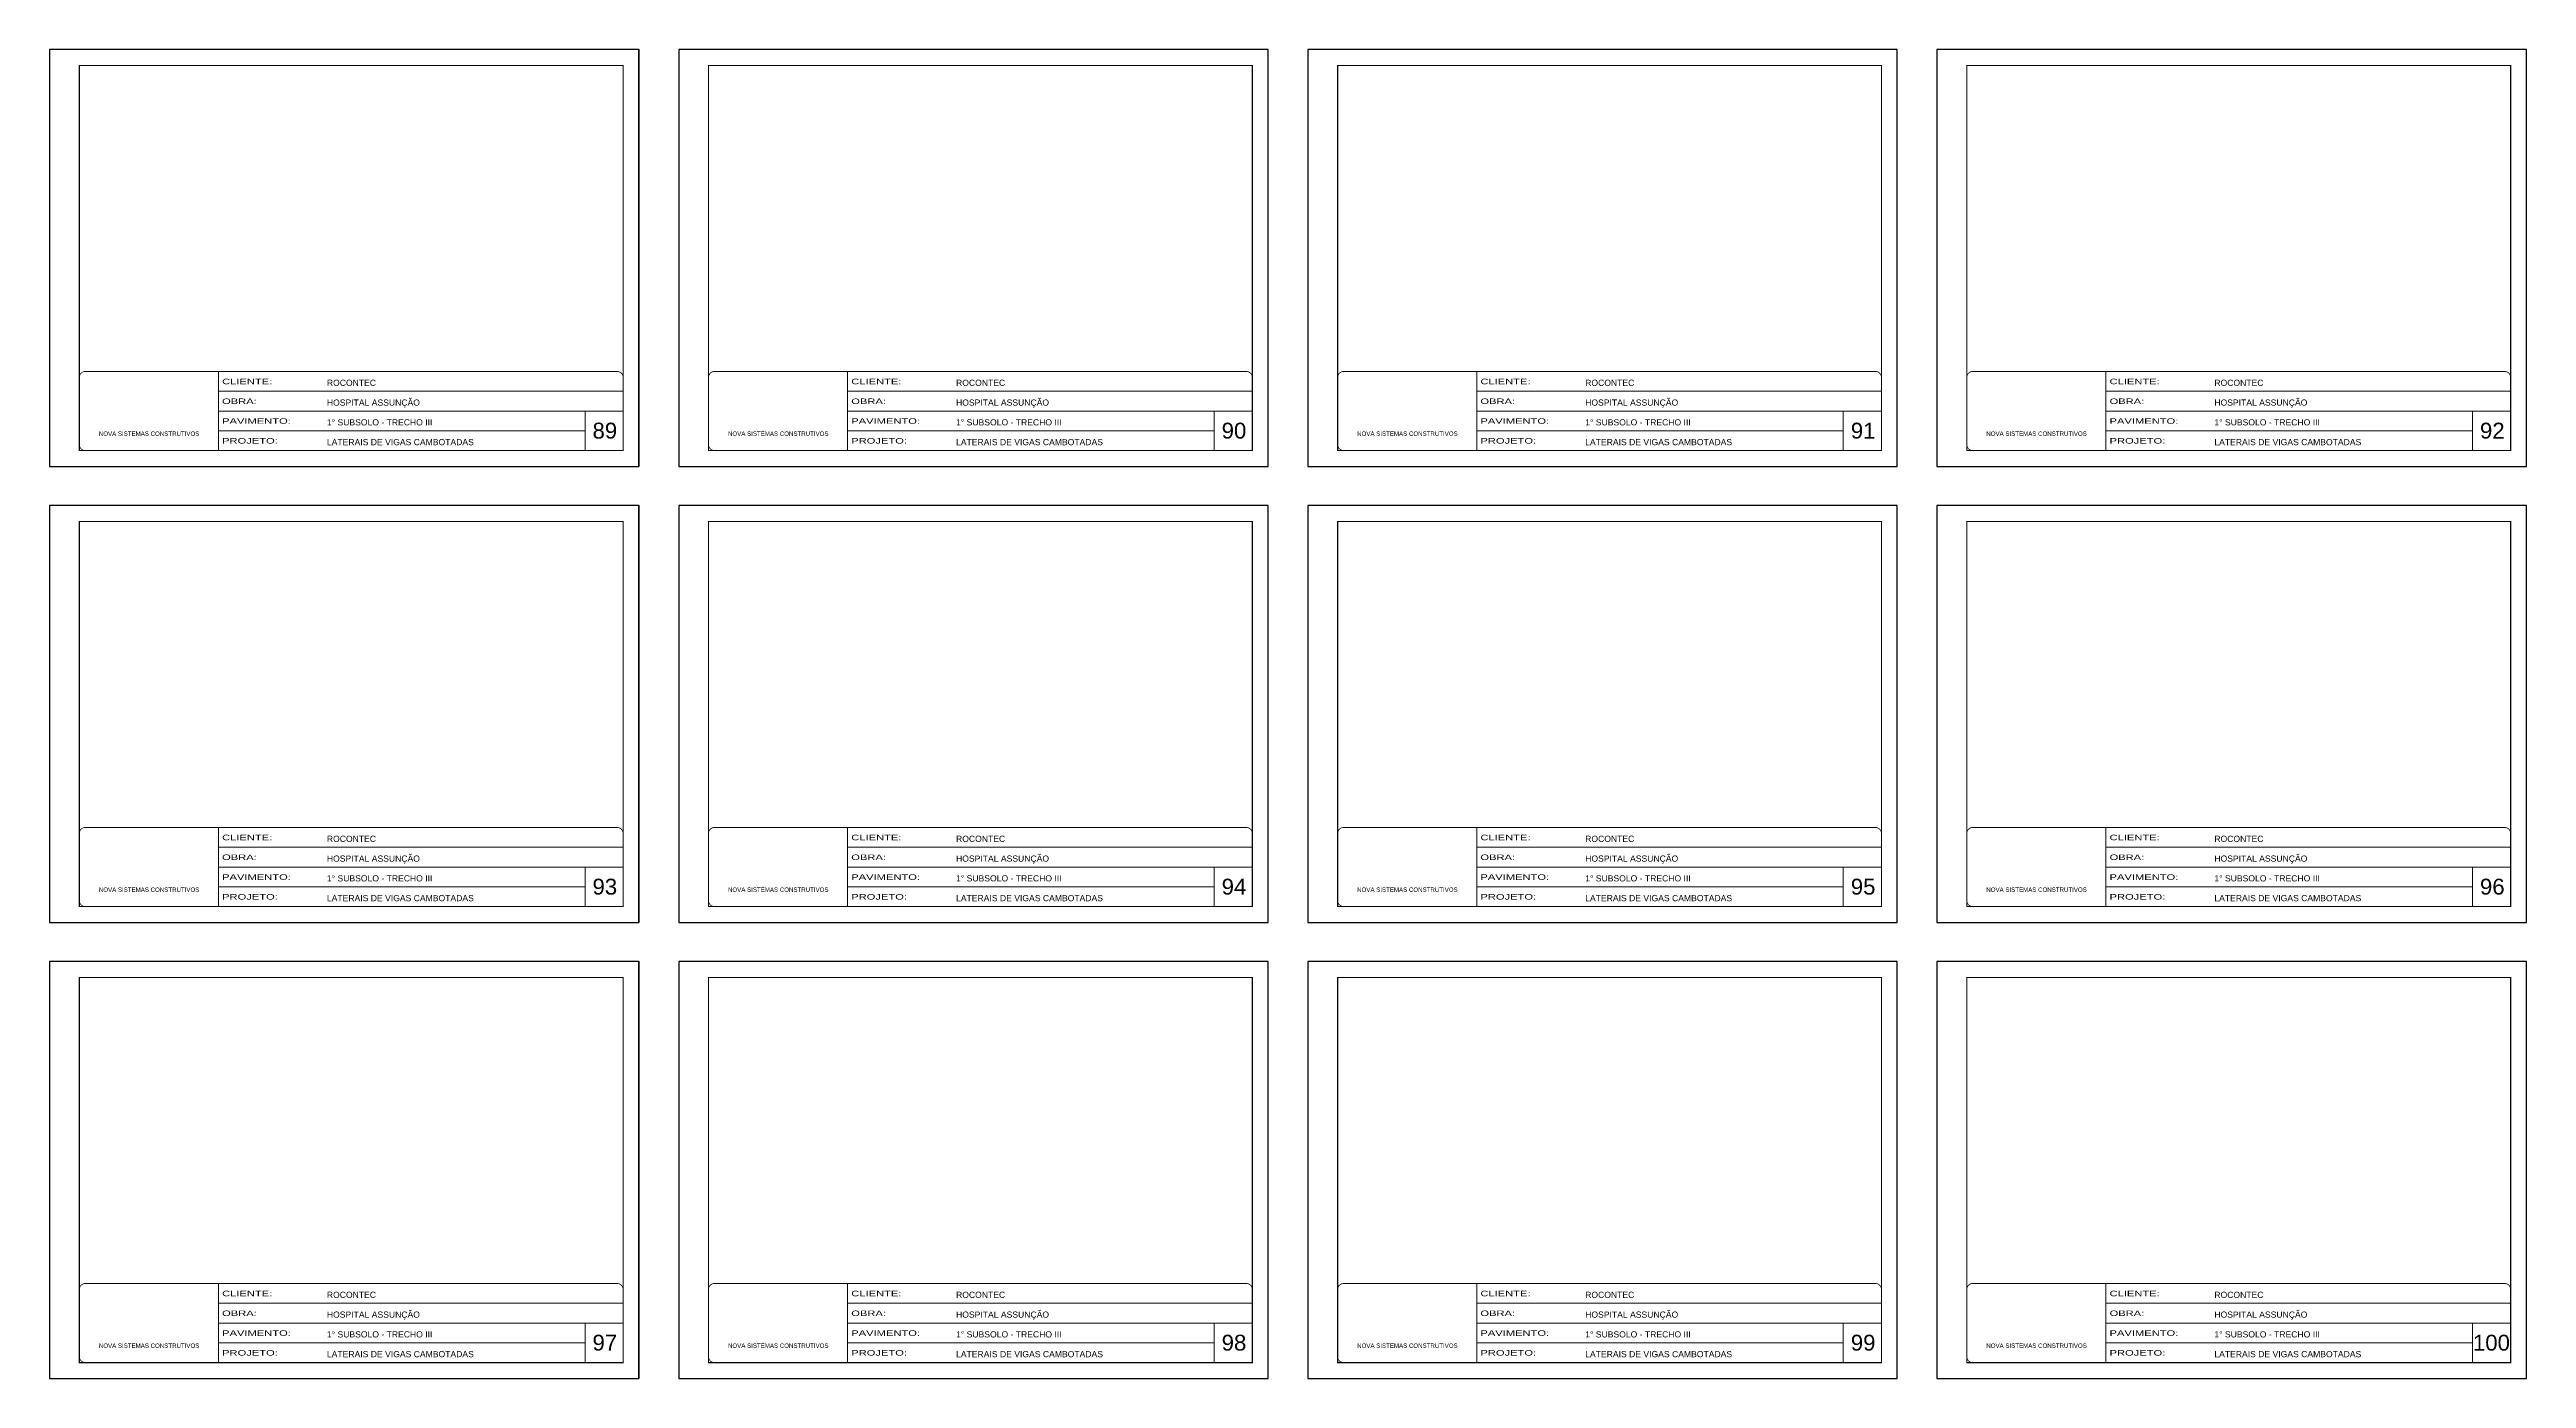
# Model space of a CAD drawing. Extents: x 2582 to 11841, y -26396 to 2611.
# Drawn here: x 2582 to 8822, y -26396 to -23049 of the extents above; entities that cross this region are included whole.
import ezdxf

# ---------------------------------------------------------------- set-up
doc = ezdxf.new("R2010")
doc.units = 0
doc.linetypes.add('CONTINUO', pattern=[0])
doc.linetypes.add('DASHED', pattern=[0.75, 0.5, -0.25])
for name, color, linetype, lineweight in [('CARIMBO', 255, 'Continuous', 9), ('Folhas', 255, 'Continuous', 9), ('SARRAFO DE PRESSAO', 251, 'DASHED', 9)]:
    doc.layers.add(name, color=color, linetype=linetype, lineweight=lineweight)
doc.layers.add('Laje_Perimetro', color=7, linetype='Continuous', plot=False)
doc.styles.add('ARIAL', font='arial.ttf')
doc.styles.add('Tecnologia', font='')
doc.styles.get('Tecnologia').set_extended_font_data('Forgotten Futurist')

# ---------------------------------------------------------------- blocks, each defined once
blk = doc.blocks.new('9999999999')
at = {"color": 30, "linetype": 'CONTINUO'}
for p, q in [((98564.6, 34230.2), (98564.6, 34429.4)), ((98564.6, 34379.6), (99584, 34379.6)), ((98564.6, 34329.8), (99488, 34329.8)), ((99584, 34329.8), (99488, 34329.8)), ((99488, 34329.8), (99488, 34230.2)), ((98564.6, 34280), (99488, 34280))]:
    blk.add_line(p, q, dxfattribs=at)
at = {"color": 30, "linetype": 'CONTINUO', "const_width": 2}
blk.add_lwpolyline([(99584, 34230.2), (99584, 34414.4, 0.414214), (99569, 34429.4), (98229, 34429.4, 0.414214), (98214, 34414.4), (98214, 34245.2, 0.414214), (98229, 34230.2), (99584, 34230.2)], format="xyb", dxfattribs=at)
at = {"layer": 'Folhas'}
blk.add_lwpolyline([(98139, 34190.2), (99624, 34190.2), (99624, 35240.2), (98139, 35240.2)], close=True, dxfattribs=at)
at = {"layer": 'Folhas', "color": 30, "const_width": 3}
blk.add_lwpolyline([(98214, 34230.2), (99584, 34230.2), (99584, 35200.2), (98214, 35200.2)], close=True, dxfattribs=at)
at = {"color": 7, "linetype": 'Continuous', "ltscale": 5, "style": 'ARIAL'}
for s, height, p in [('ROCONTEC', 15.48, (98837.7, 34393.1)), ('HOSPITAL ASSUNÇÃO', 15.483, (98837.7, 34343.3)), ('NOVA SISTEMAS CONSTRUTIVOS', 11.059, (98263.2, 34267.2)), ('1° SUBSOLO - TRECHO III', 15.483, (98837.7, 34293.5)), ('LATERAIS DE VIGAS CAMBOTADAS', 15.483, (98837.7, 34243.7))]:
    blk.add_text(s, height=height, dxfattribs=at).set_placement(p)
at = {"layer": 'Folhas', "color": 7, "style": 'Tecnologia', "width": 1.5}
for s, p in [('CLIENTE:', (98573.7, 34397.2)), ('OBRA:', (98573.7, 34347.3)), ('PAVIMENTO:', (98573.7, 34297.5)), ('PROJETO:', (98573.7, 34247.7))]:
    blk.add_text(s, height=14, dxfattribs=at).set_placement(p)

msp = doc.modelspace()

# ---------------------------------------------------------------- linework, layer by layer
at = {"layer": 'Laje_Perimetro'}
for points in [[(4066.63, -23048.83), (2581.63, -23048.83), (2581.63, -24098.83), (4066.63, -24098.83)], [(5651.63, -23048.83), (4166.63, -23048.83), (4166.63, -24098.83), (5651.63, -24098.83)], [(7236.63, -23048.83), (5751.63, -23048.83), (5751.63, -24098.83), (7236.63, -24098.83)], [(8821.63, -23048.83), (7336.63, -23048.83), (7336.63, -24098.83), (8821.63, -24098.83)], [(4066.63, -24197.41), (2581.63, -24197.41), (2581.63, -25247.41), (4066.63, -25247.41)], [(5651.63, -24197.41), (4166.63, -24197.41), (4166.63, -25247.41), (5651.63, -25247.41)], [(7236.63, -24197.41), (5751.63, -24197.41), (5751.63, -25247.41), (7236.63, -25247.41)], [(8821.63, -24197.41), (7336.63, -24197.41), (7336.63, -25247.41), (8821.63, -25247.41)], [(4066.63, -25345.98), (2581.63, -25345.98), (2581.63, -26395.98), (4066.63, -26395.98)], [(5651.63, -25345.98), (4166.63, -25345.98), (4166.63, -26395.98), (5651.63, -26395.98)], [(7236.63, -25345.98), (5751.63, -25345.98), (5751.63, -26395.98), (7236.63, -26395.98)], [(8821.63, -25345.98), (7336.63, -25345.98), (7336.63, -26395.98), (8821.63, -26395.98)]]:
    msp.add_lwpolyline(points, close=True, dxfattribs=at)

# ---------------------------------------------------------------- block references
at = {"layer": 'SARRAFO DE PRESSAO', "color": 6, "linetype": 'ByBlock'}
for p in [(-95557.34, -58289.04), (-93972.34, -58289.04), (-92387.34, -58289.04), (-90802.34, -58289.04), (-95557.34, -59437.61), (-93972.34, -59437.61), (-92387.34, -59437.61), (-90802.34, -59437.61), (-95557.34, -60586.19), (-93972.34, -60586.19), (-92387.34, -60586.19), (-90802.34, -60586.19)]:
    msp.add_blockref('9999999999', p, dxfattribs=at)

# ---------------------------------------------------------------- texts
at = {"layer": 'CARIMBO', "style": 'ARIAL'}
for s, p in [('89', (3949.49, -24028.69)), ('90', (5534.49, -24028.69)), ('91', (7119.49, -24028.69)), ('92', (8704.49, -24028.69)), ('93', (3949.49, -25177.26)), ('94', (5534.49, -25177.26)), ('95', (7119.49, -25177.26)), ('96', (8704.49, -25177.26)), ('97', (3949.49, -26325.84)), ('98', (5534.49, -26325.84)), ('99', (7119.49, -26325.84)), ('100', (8686.81, -26325.84))]:
    msp.add_text(s, height=40, dxfattribs=at).set_placement(p)

doc.saveas('drawing.dxf')
